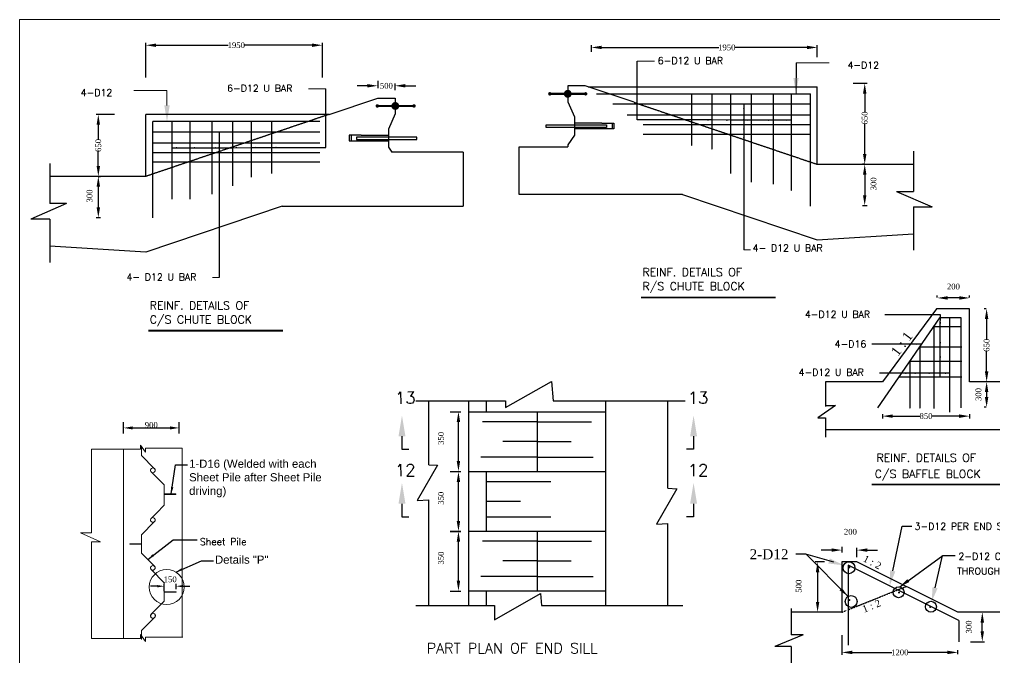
# Model space of a CAD drawing. Extents: x -545075 to 1728153, y -708141 to -305611.
# Drawn here: x 953920 to 996387, y -639705 to -611896 of the extents above; entities that cross this region are included whole.
import ezdxf

# ---------------------------------------------------------------- set-up
doc = ezdxf.new("R2010")
doc.units = 0
doc.header["$MEASUREMENT"] = 0
doc.linetypes.add('DASHED', pattern=[0.75, 0.5, -0.25])
doc.layers.get('0').update_dxf_attribs({"linetype": 'CONTINUOUS'})
doc.layers.get('DEFPOINTS').update_dxf_attribs({"linetype": 'CONTINUOUS'})
doc.layers.add('LINE', color=7, linetype='CONTINUOUS')
doc.layers.add('Other line', color=7, linetype='CONTINUOUS', lineweight=15)
doc.styles.add('BIG', font='ROMANT.SHX')
doc.styles.add('ROMANS', font='romans.shx', dxfattribs={"width": 0.8, "height": 100})
doc.styles.get("Standard").update_dxf_attribs({"font": 'times.ttf', "height": 250})
doc.styles.add('TIMES', font='arial.ttf', dxfattribs={"height": 350})
doc.dimstyles.new('3', dxfattribs={"dimtxt": 225, "dimasz": 350, "dimexe": 100, "dimexo": 25, "dimgap": 9, "dimtad": 0, "dimdec": 0, "dimzin": 0, "dimdsep": 46, "dimtxsty": 'Standard', "dimcen": 0, "dimclrt": 256, "dimadec": 0, "dimazin": 0, "dimtfac": 1, "dimtdec": 0, "dimtofl": 0, "dimtmove": 2, "dimatfit": 3, "dimfxl": 1, "dimtolj": 1, "dimtzin": 0, "dimarcsym": 0})
doc.dimstyles.new('ISO-25', dxfattribs={"dimtxt": 2.5, "dimasz": 2.5, "dimexe": 1.25, "dimexo": 0.625, "dimtad": 1, "dimtxsty": 'Standard', "dimcen": 2.5, "dimadec": 0, "dimazin": 0, "dimtfac": 1, "dimtmove": 0, "dimatfit": 3, "dimfxl": 1, "dimarcsym": 0})

# ---------------------------------------------------------------- blocks, each defined once
blk = doc.blocks.new('*D179')
at = {"layer": 'DEFPOINTS', "color": 0, "lineweight": -2}
for p in [(989739, -634858), (989739, -635023), (990397, -635360)]:
    blk.add_point(p, dxfattribs=at)
at = {"layer": 'LINE', "color": 0, "lineweight": -2}
for p, q in [((989739, -634883), (989739, -635123)), ((989289, -635023), (988839, -635023)), ((990397, -635335), (990397, -634923)), ((990847, -635023), (991297, -635023))]:
    blk.add_line(p, q, dxfattribs=at)
for points in [[(989289, -634948), (989289, -635098), (989739, -635023)], [(990847, -634948), (990847, -635098), (990397, -635023)]]:
    blk.add_solid(points, dxfattribs=at)
at = {"layer": 'LINE', "insert": (990112, -634225), "char_height": 250, "attachment_point": 5}
blk.add_mtext('\\A1;200', dxfattribs=at)
blk = doc.blocks.new('*D180')
at = {"layer": 'DEFPOINTS', "color": 0, "lineweight": -2}
for p in [(989739, -638702), (989739, -639483), (994785, -639578)]:
    blk.add_point(p, dxfattribs=at)
at = {"layer": 'LINE', "color": 0, "lineweight": -2}
for p, q in [((989739, -638727), (989739, -639583)), ((990189, -639483), (991912, -639483)), ((994335, -639483), (992612, -639483)), ((994785, -639553), (994785, -639383))]:
    blk.add_line(p, q, dxfattribs=at)
for points in [[(990189, -639408), (990189, -639558), (989739, -639483)], [(994335, -639408), (994335, -639558), (994785, -639483)]]:
    blk.add_solid(points, dxfattribs=at)
at = {"layer": 'LINE', "insert": (992262, -639483), "char_height": 250, "attachment_point": 5}
blk.add_mtext('\\A1;1200', dxfattribs=at)
blk = doc.blocks.new('*D181')
at = {"layer": 'DEFPOINTS', "color": 0, "lineweight": -2}
for p in [(995856, -637731), (996138, -637731), (995321, -639015)]:
    blk.add_point(p, dxfattribs=at)
at = {"layer": 'LINE', "color": 0, "lineweight": -2}
for p, q in [((996113, -637731), (995756, -637731)), ((995856, -638565), (995856, -638181)), ((995346, -639015), (995956, -639015))]:
    blk.add_line(p, q, dxfattribs=at)
for points in [[(995781, -638181), (995931, -638181), (995856, -637731)], [(995781, -638565), (995931, -638565), (995856, -639015)]]:
    blk.add_solid(points, dxfattribs=at)
at = {"layer": 'LINE', "insert": (995267, -638374), "char_height": 250, "attachment_point": 5, "rotation": 90}
blk.add_mtext('\\A1;300', dxfattribs=at)
blk = doc.blocks.new('*D183')
at = {"layer": 'DEFPOINTS', "color": 0, "lineweight": -2}
for p in [(989004, -635537), (988681, -637731), (988967, -637731)]:
    blk.add_point(p, dxfattribs=at)
at = {"layer": 'LINE', "color": 0, "lineweight": -2}
for p, q in [((988979, -635537), (988581, -635537)), ((988681, -635987), (988681, -637281)), ((988942, -637731), (988581, -637731))]:
    blk.add_line(p, q, dxfattribs=at)
for points in [[(988606, -635987), (988756, -635987), (988681, -635537)], [(988606, -637281), (988756, -637281), (988681, -637731)]]:
    blk.add_solid(points, dxfattribs=at)
at = {"layer": 'LINE', "insert": (987860, -636597), "char_height": 250, "attachment_point": 5, "rotation": 90}
blk.add_mtext('\\A1;500', dxfattribs=at)
blk = doc.blocks.new('*D185')
at = {"layer": 'DEFPOINTS', "color": 0, "lineweight": -2}
for p in [(996044, -627688), (996044, -628795), (996044, -628795)]:
    blk.add_point(p, dxfattribs=at)
at = {"layer": 'LINE', "color": 0, "lineweight": -2}
for p, q in [((996019, -627688), (995944, -627688)), ((996044, -628138), (996044, -628345)), ((996019, -628795), (995944, -628795))]:
    blk.add_line(p, q, dxfattribs=at)
for points in [[(995969, -628138), (996119, -628138), (996044, -627688)], [(995969, -628345), (996119, -628345), (996044, -628795)]]:
    blk.add_solid(points, dxfattribs=at)
at = {"layer": 'LINE', "insert": (995687, -628242), "char_height": 250, "attachment_point": 5, "rotation": 90}
blk.add_mtext('\\A1;300', dxfattribs=at)
blk = doc.blocks.new('*D186')
at = {"layer": 'DEFPOINTS', "color": 0, "lineweight": -2}
for p in [(991508, -629080), (995298, -629080), (995298, -629184)]:
    blk.add_point(p, dxfattribs=at)
at = {"layer": 'LINE', "color": 0, "lineweight": -2}
for p, q in [((991508, -629105), (991508, -629284)), ((991958, -629184), (993135, -629184)), ((994848, -629184), (993671, -629184)), ((995298, -629105), (995298, -629284))]:
    blk.add_line(p, q, dxfattribs=at)
for points in [[(991958, -629109), (991958, -629259), (991508, -629184)], [(994848, -629109), (994848, -629259), (995298, -629184)]]:
    blk.add_solid(points, dxfattribs=at)
at = {"layer": 'LINE', "insert": (993403, -629184), "char_height": 250, "attachment_point": 5}
blk.add_mtext('\\A1;850', dxfattribs=at)
blk = doc.blocks.new('*D187')
at = {"layer": 'DEFPOINTS', "color": 0, "lineweight": -2}
for p in [(996044, -624503), (996044, -624503), (996044, -627688)]:
    blk.add_point(p, dxfattribs=at)
at = {"layer": 'LINE', "color": 0, "lineweight": -2}
for p, q in [((996019, -624503), (995944, -624503)), ((996044, -624953), (996044, -625824)), ((996044, -627238), (996044, -626367)), ((996019, -627688), (995944, -627688))]:
    blk.add_line(p, q, dxfattribs=at)
for points in [[(995969, -624953), (996119, -624953), (996044, -624503)], [(995969, -627238), (996119, -627238), (996044, -627688)]]:
    blk.add_solid(points, dxfattribs=at)
at = {"layer": 'LINE', "insert": (996044, -626096), "char_height": 250, "attachment_point": 5, "rotation": 90}
blk.add_mtext('\\A1;650', dxfattribs=at)
blk = doc.blocks.new('*D188')
at = {"layer": 'DEFPOINTS', "color": 0, "lineweight": -2}
for p in [(993894, -624033), (993894, -624033), (995305, -624033)]:
    blk.add_point(p, dxfattribs=at)
at = {"layer": 'LINE', "color": 0, "lineweight": -2}
for p, q in [((993894, -624008), (993894, -623933)), ((994855, -624033), (994344, -624033)), ((995305, -624008), (995305, -623933))]:
    blk.add_line(p, q, dxfattribs=at)
for points in [[(994344, -623958), (994344, -624108), (993894, -624033)], [(994855, -623958), (994855, -624108), (995305, -624033)]]:
    blk.add_solid(points, dxfattribs=at)
at = {"layer": 'LINE', "insert": (994599, -623538), "char_height": 250, "attachment_point": 5}
blk.add_mtext('\\A1;200', dxfattribs=at)
blk = doc.blocks.new('*D146')
at = {"layer": 'DEFPOINTS', "color": 0, "lineweight": -2}
for p in [(972657, -631601), (973039, -631601), (972657, -634201)]:
    blk.add_point(p, dxfattribs=at)
at = {"layer": 'LINE', "color": 0, "lineweight": -2}
for p, q in [((972682, -631601), (973139, -631601)), ((973039, -633751), (973039, -632051)), ((972682, -634201), (973139, -634201))]:
    blk.add_line(p, q, dxfattribs=at)
for points in [[(972964, -632051), (973114, -632051), (973039, -631601)], [(972964, -633751), (973114, -633751), (973039, -634201)]]:
    blk.add_solid(points, dxfattribs=at)
at = {"layer": 'LINE', "insert": (972279, -632763), "char_height": 250, "attachment_point": 5, "rotation": 90}
blk.add_mtext('\\A1;350', dxfattribs=at)
blk = doc.blocks.new('*D147')
at = {"layer": 'DEFPOINTS', "color": 0, "lineweight": -2}
for p in [(972657, -634209), (973039, -634209), (972657, -636809)]:
    blk.add_point(p, dxfattribs=at)
at = {"layer": 'LINE', "color": 0, "lineweight": -2}
for p, q in [((972682, -634209), (973139, -634209)), ((973039, -636359), (973039, -634659)), ((972682, -636809), (973139, -636809))]:
    blk.add_line(p, q, dxfattribs=at)
for points in [[(972964, -634659), (973114, -634659), (973039, -634209)], [(972964, -636359), (973114, -636359), (973039, -636809)]]:
    blk.add_solid(points, dxfattribs=at)
at = {"layer": 'LINE', "insert": (972279, -635372), "char_height": 250, "attachment_point": 5, "rotation": 90}
blk.add_mtext('\\A1;350', dxfattribs=at)
blk = doc.blocks.new('*D148')
at = {"layer": 'DEFPOINTS', "color": 0, "lineweight": -2}
for p in [(972657, -628992), (973039, -628992), (972657, -631592)]:
    blk.add_point(p, dxfattribs=at)
at = {"layer": 'LINE', "color": 0, "lineweight": -2}
for p, q in [((972682, -628992), (973139, -628992)), ((973039, -631142), (973039, -629442)), ((972682, -631592), (973139, -631592))]:
    blk.add_line(p, q, dxfattribs=at)
for points in [[(972964, -629442), (973114, -629442), (973039, -628992)], [(972964, -631142), (973114, -631142), (973039, -631592)]]:
    blk.add_solid(points, dxfattribs=at)
at = {"layer": 'LINE', "insert": (972279, -630154), "char_height": 250, "attachment_point": 5, "rotation": 90}
blk.add_mtext('\\A1;350', dxfattribs=at)
blk = doc.blocks.new('*D129')
at = {"layer": 'DEFPOINTS', "color": 0, "lineweight": -2}
for p in [(960870, -629698), (958447, -630628), (960870, -630386)]:
    blk.add_point(p, dxfattribs=at)
at = {"layer": 'LINE', "color": 7, "lineweight": -2}
for p, q in [((958447, -629948), (958447, -629448)), ((958847, -629698), (960470, -629698)), ((960870, -629948), (960870, -629448))]:
    blk.add_line(p, q, dxfattribs=at)
for points in [[(958847, -629631), (958847, -629765), (958447, -629698)], [(960470, -629631), (960470, -629765), (960870, -629698)]]:
    blk.add_solid(points, dxfattribs=at)
at = {"layer": 'LINE', "color": 7, "lineweight": 13, "insert": (959658, -629570), "char_height": 250, "attachment_point": 5}
blk.add_mtext('900', dxfattribs=at)
blk = doc.blocks.new('*D130')
at = {"layer": 'DEFPOINTS', "color": 0, "lineweight": -2}
for p in [(960228, -636837), (960738, -636598), (960738, -636751)]:
    blk.add_point(p, dxfattribs=at)
at = {"layer": 'LINE', "color": 0, "lineweight": -2}
for p, q in [((960228, -636812), (960228, -636498)), ((960738, -636726), (960738, -636498)), ((959928, -636598), (959628, -636598)), ((961038, -636598), (961338, -636598))]:
    blk.add_line(p, q, dxfattribs=at)
for points in [[(959928, -636548), (959928, -636648), (960228, -636598)], [(961038, -636548), (961038, -636648), (960738, -636598)]]:
    blk.add_solid(points, dxfattribs=at)
at = {"layer": 'LINE', "lineweight": 13, "insert": (960483, -636298), "char_height": 250, "attachment_point": 5}
blk.add_mtext('\\A1;150', dxfattribs=at)
blk = doc.blocks.new('*D265')
at = {"layer": 'DEFPOINTS', "color": 0, "lineweight": -2}
for p in [(988666, -613115), (978830, -613330), (988666, -613559)]:
    blk.add_point(p, dxfattribs=at)
at = {"layer": 'LINE', "color": 0, "lineweight": -2}
for p, q in [((978830, -613305), (978830, -613015)), ((979280, -613115), (984375, -613115)), ((988216, -613115), (985075, -613115)), ((988666, -613534), (988666, -613015))]:
    blk.add_line(p, q, dxfattribs=at)
for points in [[(979280, -613040), (979280, -613190), (978830, -613115)], [(988216, -613040), (988216, -613190), (988666, -613115)]]:
    blk.add_solid(points, dxfattribs=at)
at = {"layer": 'LINE', "insert": (984725, -613115), "char_height": 250, "attachment_point": 5}
blk.add_mtext('\\A1;1950', dxfattribs=at)
blk = doc.blocks.new('*D266')
at = {"layer": 'DEFPOINTS', "color": 0, "lineweight": -2}
for p in [(990759, -618207), (990609, -620007), (990734, -620007)]:
    blk.add_point(p, dxfattribs=at)
at = {"layer": 'LINE', "color": 0, "lineweight": -2}
for p, q in [((990734, -618207), (990634, -618207)), ((990734, -618657), (990734, -619557)), ((990634, -620007), (990834, -620007))]:
    blk.add_line(p, q, dxfattribs=at)
for points in [[(990659, -618657), (990809, -618657), (990734, -618207)], [(990659, -619557), (990809, -619557), (990734, -620007)]]:
    blk.add_solid(points, dxfattribs=at)
at = {"layer": 'LINE', "insert": (991116, -619060), "char_height": 250, "attachment_point": 5, "rotation": 90}
blk.add_mtext('\\A1;300', dxfattribs=at)
blk = doc.blocks.new('*D267')
at = {"layer": 'DEFPOINTS', "color": 0, "lineweight": -2}
for p in [(990200, -614678), (990201, -618207), (990734, -618207)]:
    blk.add_point(p, dxfattribs=at)
at = {"layer": 'LINE', "color": 0, "lineweight": -2}
for p, q in [((990225, -614678), (990834, -614678)), ((990734, -615128), (990734, -615917)), ((990734, -617757), (990734, -616459)), ((990226, -618207), (990834, -618207))]:
    blk.add_line(p, q, dxfattribs=at)
for points in [[(990659, -615128), (990809, -615128), (990734, -614678)], [(990659, -617757), (990809, -617757), (990734, -618207)]]:
    blk.add_solid(points, dxfattribs=at)
at = {"layer": 'LINE', "insert": (990734, -616188), "char_height": 250, "attachment_point": 5, "rotation": 90}
blk.add_mtext('\\A1;650', dxfattribs=at)
blk = doc.blocks.new('*D523')
at = {"layer": 'DEFPOINTS', "color": 0, "lineweight": -2}
for p in [(959421, -613019), (959421, -614446), (967110, -614446)]:
    blk.add_point(p, dxfattribs=at)
at = {"layer": 'LINE', "color": 0, "lineweight": -2}
for p, q in [((959421, -614421), (959421, -612919)), ((959871, -613019), (963012, -613019)), ((966660, -613019), (963712, -613019)), ((967110, -614421), (967110, -612919))]:
    blk.add_line(p, q, dxfattribs=at)
for points in [[(959871, -612944), (959871, -613094), (959421, -613019)], [(966660, -612944), (966660, -613094), (967110, -613019)]]:
    blk.add_solid(points, dxfattribs=at)
at = {"layer": 'LINE', "insert": (963362, -613019), "char_height": 250, "attachment_point": 5}
blk.add_mtext('\\A1;1950', dxfattribs=at)
blk = doc.blocks.new('*D524')
at = {"layer": 'DEFPOINTS', "color": 0, "lineweight": -2}
for p in [(957327, -618737), (957353, -620537), (957477, -620537)]:
    blk.add_point(p, dxfattribs=at)
at = {"layer": 'LINE', "color": 0, "lineweight": -2}
for p, q in [((957352, -618737), (957453, -618737)), ((957353, -619187), (957353, -620087)), ((957452, -620537), (957253, -620537))]:
    blk.add_line(p, q, dxfattribs=at)
for points in [[(957278, -619187), (957428, -619187), (957353, -618737)], [(957278, -620087), (957428, -620087), (957353, -620537)]]:
    blk.add_solid(points, dxfattribs=at)
at = {"layer": 'LINE', "insert": (956970, -619589), "char_height": 250, "attachment_point": 5, "rotation": 90}
blk.add_mtext('\\A1;300', dxfattribs=at)
blk = doc.blocks.new('*D525')
at = {"layer": 'DEFPOINTS', "color": 0, "lineweight": -2}
for p in [(958080, -616037), (957353, -618737), (957886, -618737)]:
    blk.add_point(p, dxfattribs=at)
at = {"layer": 'LINE', "color": 0, "lineweight": -2}
for p, q in [((958055, -616037), (957253, -616037)), ((957353, -616487), (957353, -617115)), ((957353, -618287), (957353, -617658)), ((957861, -618737), (957253, -618737))]:
    blk.add_line(p, q, dxfattribs=at)
for points in [[(957278, -616487), (957428, -616487), (957353, -616037)], [(957278, -618287), (957428, -618287), (957353, -618737)]]:
    blk.add_solid(points, dxfattribs=at)
at = {"layer": 'LINE', "insert": (957353, -617387), "char_height": 250, "attachment_point": 5, "rotation": 90}
blk.add_mtext('\\A1;650', dxfattribs=at)
blk = doc.blocks.new('*D526')
at = {"layer": 'DEFPOINTS', "color": 0, "lineweight": -2}
for p in [(969523, -614549), (970277, -614786), (970277, -614995)]:
    blk.add_point(p, dxfattribs=at)
at = {"layer": 'LINE', "color": 0, "lineweight": -2}
for p, q in [((969073, -614786), (968623, -614786)), ((969523, -614574), (969523, -614886)), ((970277, -614970), (970277, -614686)), ((970727, -614786), (971177, -614786))]:
    blk.add_line(p, q, dxfattribs=at)
for points in [[(969073, -614711), (969073, -614861), (969523, -614786)], [(970727, -614711), (970727, -614861), (970277, -614786)]]:
    blk.add_solid(points, dxfattribs=at)
at = {"layer": 'LINE', "insert": (969900, -614786), "char_height": 250, "attachment_point": 5}
blk.add_mtext('\\A1;500', dxfattribs=at)

msp = doc.modelspace()

# ---------------------------------------------------------------- linework, layer by layer
at = {"lineweight": 13}
for p, q in [((980821.971, -613709.957), (981575.756, -613709.957)), ((987742.868, -613785.216), (989188.875, -613785.216)), ((987742.868, -615114.189), (987742.868, -614458.755)), ((967264.919, -614913.063), (966511.135, -614913.063)), ((960344.022, -614988.322), (958898.015, -614988.322)), ((960344.022, -615643.756), (960344.022, -614988.322)), ((985765.426, -621934.342), (985468.178, -621934.342)), ((962321.464, -623137.448), (962618.712, -623137.448))]:
    msp.add_line(p, q, dxfattribs=at)
for p, q in [((978695.327, -614833.466), (988666.009, -614833.466)), ((979046.095, -615133.466), (988366.009, -615133.466)), ((967400.881, -616036.572), (959420.881, -616036.572)), ((967004.14, -616336.572), (959720.881, -616336.572)), ((988666.009, -618207.005), (992852.777, -618207.005)), ((959420.881, -618736.572), (955234.113, -618736.572)), ((982795.207, -619520.644), (988666.009, -621507.005)), ((965354.632, -620028.912), (959420.881, -622036.572)), ((988666.009, -621507.005), (992852.777, -621242.614)), ((959420.881, -622036.572), (955234.113, -621772.181)), ((993860.033, -624502.719), (991508.266, -627688.322)), ((995304.69, -624502.719), (993860.033, -624502.719)), ((995304.69, -627688.322), (995304.69, -624502.719)), ((993994.42, -624905.111), (991290.245, -628828.432)), ((994935.126, -624905.111), (993994.42, -624905.111)), ((994935.126, -628828.432), (994935.126, -624905.111)), ((993741.488, -625272.075), (994935.126, -625272.075)), ((993131.389, -626157.229), (994968.723, -626157.229)), ((992700.749, -626782.018), (994968.723, -626782.018)), ((975091.858, -628814.322), (977094.961, -627670.822)), ((977094.961, -627670.822), (977165.398, -628515.241)), ((992222.191, -627476.328), (994968.723, -627476.328)), ((989022.113, -627688.322), (989022.113, -628761.366)), ((991508.266, -627688.322), (989022.113, -627688.322)), ((997522.069, -627688.322), (995304.69, -627688.322)), ((971181.041, -628515.241), (975091.858, -628515.241)), ((971753.356, -631300.228), (971753.356, -628515.241)), ((973470.3, -628515.241), (973470.3, -637441.699)), ((974250.3, -628515.241), (974250.3, -628991.699)), ((975091.858, -628515.241), (975091.858, -628814.322)), ((977165.398, -628515.241), (982913.495, -628515.241)), ((979450.3, -628515.241), (979450.3, -637441.699)), ((979450.3, -628515.241), (979450.3, -628991.699)), ((982153.356, -632330.16), (982153.356, -628515.241)), ((989458.87, -628727.834), (988686.146, -629264.356)), ((989022.113, -628727.834), (989458.87, -628727.834)), ((973470.3, -628991.699), (979450.3, -628991.699)), ((976460.3, -628991.699), (976460.3, -631591.699)), ((988686.146, -629264.356), (989022.113, -629264.356)), ((989022.113, -629264.356), (989022.113, -630102.673)), ((989022.113, -629767.346), (997522.069, -629767.346)), ((972122.732, -631317.8), (971245.442, -632864.43)), ((971753.356, -631300.228), (972122.732, -631317.8)), ((973470.3, -631591.699), (979450.3, -631591.699)), ((974250.3, -631591.699), (974250.3, -634191.699)), ((979450.3, -631591.699), (979450.3, -634191.699)), ((982153.356, -632330.16), (982546.994, -632348.886)), ((982546.994, -632348.886), (981669.705, -633895.517)), ((971245.442, -632864.43), (971753.356, -632830.602)), ((971753.356, -637441.699), (971753.356, -632830.602)), ((981669.705, -633895.517), (982153.356, -633863.305)), ((982153.356, -637441.699), (982153.356, -633863.305)), ((973470.3, -634191.699), (979450.3, -634191.699)), ((976460.3, -634191.699), (976460.3, -636791.699)), ((990397.145, -635537.367), (989739.02, -635537.367)), ((989739.02, -635537.367), (989739.02, -637731.117)), ((990006.328, -635676.99), (990006.328, -639161.096)), ((973470.3, -636791.699), (979450.3, -636791.699)), ((974250.3, -636791.699), (974250.3, -637441.699)), ((974614.93, -638057.616), (976618.032, -636914.115)), ((976618.032, -636914.115), (976662.041, -637441.699)), ((979450.3, -636791.699), (979450.3, -637441.699)), ((971181.041, -637441.699), (974614.93, -637441.699)), ((974614.93, -637441.699), (974614.93, -638057.616)), ((976662.041, -637441.699), (982818.109, -637441.699)), ((989739.02, -637731.117), (987537.568, -637731.117)), ((997490.752, -637731.117), (994784.645, -637731.117))]:
    msp.add_line(p, q)
at = {"linetype": 'DASHED'}
for p, q in [((980686.009, -615507.005), (988666.009, -618207.005)), ((967400.881, -616036.572), (959420.881, -618736.572)), ((990006.328, -637623.878), (992538.467, -636608.028)), ((989739.02, -637731.117), (989944.834, -637648.548))]:
    msp.add_line(p, q, dxfattribs=at)
at = {"color": 7, "linetype": 'ByBlock', "lineweight": 20}
msp.add_lwpolyline([(953919.576, -654682.06), (953919.576, -611896.246), (1014424.768, -611896.246), (1014424.768, -654682.06), (953919.576, -654682.06)], close=True, dxfattribs=at)
at = {"const_width": 43.875}
for points in [[(990083.98, -635780.67, -1), (990040.105, -635780.67, -1)], [(992249.752, -636872.277, -1), (992205.877, -636872.277, -1)], [(990090.94, -637203.081, -1), (990047.065, -637203.081, -1)], [(993608.106, -637501.985, -1), (993564.231, -637501.985, -1)]]:
    msp.add_lwpolyline(points, format="xyb", close=True, dxfattribs=at)
for centre in [(990047.609, -635793.326), (990144.634, -637262.449)]:
    msp.add_circle(centre, 258.625)
at = {"layer": 'LINE'}
for p, q in [((987742.868, -613785.216), (987742.868, -614440.65)), ((978564.012, -614789.036), (977810.348, -614789.036)), ((980686.009, -615507.005), (978564.012, -614789.036)), ((988666.009, -618207.005), (988666.009, -614833.466)), ((967400.881, -616036.572), (969522.878, -615318.603)), ((969522.878, -615318.603), (970276.542, -615318.603)), ((988366.009, -620038.059), (988366.009, -615133.466)), ((959420.881, -618736.572), (959420.881, -616036.572)), ((959720.881, -620536.572), (959720.881, -616336.572)), ((978091.996, -616411.989), (978091.996, -616662.649)), ((969994.894, -616941.556), (969994.894, -617192.216)), ((975685.361, -619520.644), (975685.361, -617444.963)), ((975685.361, -617444.963), (977810.348, -617444.963)), ((992852.777, -617641.324), (992852.777, -619388.351)), ((955234.113, -618170.891), (955234.113, -619917.918)), ((982795.207, -619520.644), (975685.361, -619520.644)), ((992124.109, -619388.351), (993678.6, -620067.751)), ((992124.109, -619388.351), (992852.777, -619388.351)), ((955962.782, -619917.918), (954408.29, -620597.318)), ((955962.782, -619917.918), (955234.113, -619917.918)), ((992852.777, -620067.751), (992852.777, -621957.005)), ((992852.777, -620067.751), (993678.6, -620067.751)), ((955234.113, -620597.318), (954408.29, -620597.318)), ((955234.113, -620597.318), (955234.113, -622486.572)), ((976460.3, -629431.591), (974085.691, -629431.591)), ((976460.3, -629431.591), (978834.909, -629431.591)), ((970578.892, -630063.11), (970578.892, -630625.563)), ((983280.509, -630063.11), (983280.509, -630625.564)), ((970578.892, -630625.563), (970882.344, -630625.563)), ((976460.3, -630291.699), (974965.56, -630291.699)), ((976460.3, -630291.699), (977955.04, -630291.699)), ((983280.509, -630625.564), (982977.057, -630625.564)), ((976460.3, -630973.732), (974019.828, -630973.732)), ((976460.3, -630973.732), (978900.772, -630973.732)), ((974250.3, -632031.591), (977068.104, -632031.591)), ((970578.892, -633005.989), (970578.892, -633568.442)), ((974250.3, -632891.699), (975745.04, -632891.699)), ((983280.509, -633005.989), (983280.509, -633568.442)), ((970578.892, -633568.442), (970882.344, -633568.442)), ((974250.3, -633573.732), (977068.104, -633573.732)), ((983280.509, -633568.442), (982977.057, -633568.442)), ((991956.577, -635928.914), (992364.435, -633982.18)), ((992364.435, -633982.18), (992790.509, -633982.18)), ((976460.3, -634631.591), (974085.691, -634631.591)), ((976460.3, -634631.591), (978834.909, -634631.591)), ((988164.561, -635198.334), (987738.487, -635198.334)), ((989395.975, -635555.488), (988164.561, -635198.334)), ((993799.123, -636662.28), (994129.6, -635259.142)), ((994129.6, -635259.142), (994677.409, -635259.142)), ((976460.3, -635491.699), (974965.56, -635491.699)), ((976460.3, -635491.699), (977955.04, -635491.699)), ((994830.443, -638089.047), (990006.328, -635676.99)), ((994784.645, -637731.117), (990397.145, -635537.367)), ((976460.3, -636173.732), (974019.828, -636173.732)), ((976460.3, -636173.732), (978900.772, -636173.732)), ((987537.568, -637568.875), (987537.568, -638718.889)), ((994830.443, -638089.047), (994830.443, -639015.307)), ((988053.712, -638718.889), (986817.257, -639230.006)), ((988053.712, -638718.889), (987537.568, -638718.889)), ((987537.568, -639230.006), (986817.257, -639230.006)), ((987537.568, -639230.006), (987537.568, -640594.578))]:
    msp.add_line(p, q, dxfattribs=at)
at = {"layer": 'LINE', "linetype": 'DASHED'}
for p, q in [((983184.784, -615116.093), (983184.784, -617405.673)), ((984073.218, -615116.093), (984073.218, -617564.135)), ((984895.03, -615133.466), (984895.03, -618611.672)), ((985790.473, -615133.466), (985790.473, -618983.658)), ((986751.318, -615116.093), (986751.318, -619066.752)), ((987528.172, -615116.093), (987528.172, -619366.321)), ((988344.959, -615592.136), (979769.559, -615592.136)), ((988344.959, -616063.603), (980380.416, -616063.603)), ((960558.718, -616319.199), (960558.718, -619726.946)), ((961335.572, -616319.199), (961335.572, -619726.946)), ((962296.417, -616319.199), (962296.417, -619513.225)), ((963191.861, -616319.199), (963191.861, -619141.239)), ((964013.672, -616319.199), (964013.672, -618767.241)), ((964902.107, -616319.199), (964902.107, -618608.779)), ((988344.959, -616492.396), (981082.75, -616492.396)), ((959741.931, -616795.242), (967004.14, -616795.242)), ((988344.959, -616902.979), (981082.75, -616902.979)), ((959741.931, -617266.709), (967004.14, -617266.709)), ((959741.931, -617695.502), (967004.14, -617695.502)), ((959741.931, -618106.085), (967004.14, -618106.085)), ((994427.738, -624905.111), (994427.738, -629013.783)), ((993741.488, -625255.43), (993741.488, -628844.936)), ((993131.389, -626157.229), (993131.389, -628844.936)), ((992700.749, -626782.018), (992700.749, -628844.936))]:
    msp.add_line(p, q, dxfattribs=at)
at = {"layer": 'LINE', "lineweight": 30}
for p, q in [((979287.851, -616411.989), (978091.996, -616411.989)), ((979287.851, -616411.989), (979801.741, -616411.989)), ((979727.113, -616411.989), (979727.113, -616662.649)), ((979801.741, -616411.989), (979801.741, -616662.649)), ((968799.039, -616941.556), (968285.149, -616941.556)), ((968285.149, -616941.556), (968285.149, -617192.216)), ((968359.777, -616941.556), (968359.777, -617192.216)), ((968799.039, -616941.556), (969994.894, -616941.556)), ((979287.851, -616662.649), (978091.996, -616662.649)), ((979801.741, -616662.649), (979287.851, -616662.649)), ((968285.149, -617192.216), (968799.039, -617192.216)), ((968799.039, -617192.216), (969994.894, -617192.216))]:
    msp.add_line(p, q, dxfattribs=at)
at = {"layer": 'LINE', "color": 0, "linetype": 'ByBlock', "lineweight": -2}
for p, q in [((973237.842, -617673.404), (970135.718, -617673.404)), ((973237.842, -617673.404), (973237.842, -620028.912)), ((965354.632, -620028.912), (973237.842, -620028.912))]:
    msp.add_line(p, q, dxfattribs=at)
at = {"layer": 'LINE', "lineweight": 13}
for p, q in [((957048.642, -630626.884), (959192.397, -630626.884)), ((959192.397, -630626.884), (959192.397, -630445.968)), ((959192.397, -630445.968), (959408.531, -630752.046)), ((959227.937, -630539.875), (959227.937, -630905.334)), ((959408.531, -630752.046), (959408.531, -630574.842)), ((959408.531, -630574.842), (961008.642, -630574.842)), ((959786.416, -631463.813), (959227.937, -630905.334)), ((959669.044, -631627.13), (960227.937, -632186.023)), ((960227.937, -632186.023), (960227.937, -633067.663)), ((960728.642, -632577.137), (960227.937, -632577.137)), ((960728.642, -632596.286), (960227.937, -632596.286)), ((959885.794, -633409.806), (960227.937, -633067.663)), ((959669.044, -633626.556), (959885.794, -633409.806)), ((959786.83, -633792.473), (959227.937, -634351.366)), ((959227.937, -634351.366), (959227.937, -635153.118)), ((958719.615, -634752.054), (958719.615, -634771.204)), ((959227.937, -634752.054), (958719.615, -634752.054)), ((959227.937, -634771.204), (958719.615, -634771.204)), ((959786.416, -635711.597), (959227.937, -635153.118)), ((959669.044, -635886.545), (960227.937, -636445.438)), ((960227.937, -636445.438), (960227.937, -637246.776)), ((960737.642, -636836.551), (960227.937, -636836.551)), ((960737.642, -636855.701), (960227.937, -636855.701)), ((959669.044, -637805.669), (960227.937, -637246.776)), ((959782.109, -637975.894), (959227.937, -638530.065)), ((959192.397, -638876.985), (959192.397, -638696.07)), ((959192.397, -638696.07), (959408.531, -639002.148)), ((959227.937, -638530.065), (959227.937, -638919.641)), ((957048.642, -638876.985), (959192.397, -638876.985)), ((959408.531, -639002.148), (959408.531, -638824.944)), ((959408.531, -638824.944), (961035.642, -638824.944))]:
    msp.add_line(p, q, dxfattribs=at)
at = {"layer": 'LINE', "lineweight": 13, "ltscale": 5}
for p, q in [((957048.642, -630626.884), (957048.642, -634264.662)), ((957048.642, -630626.884), (957048.642, -634264.662)), ((958446.524, -638876.985), (958446.524, -630626.884)), ((961008.642, -638824.944), (961008.642, -630574.842)), ((960728.642, -632596.286), (960728.642, -632577.137)), ((957048.642, -634264.662), (956575.642, -634264.662)), ((956575.642, -634264.662), (957446.642, -634659.662)), ((957048.642, -634659.662), (957048.642, -638876.985)), ((957446.642, -634659.662), (957048.642, -634659.662)), ((960737.642, -636836.551), (960737.642, -636855.701))]:
    msp.add_line(p, q, dxfattribs=at)
at = {"layer": 'LINE'}
for points in [[(977810.348, -614789.036), (977810.348, -615484.194), (978091.996, -616140.615), (978091.996, -616934.023), (977810.348, -617353.651), (977810.348, -617444.963)], [(970276.542, -615318.603), (970276.542, -616013.761), (969994.894, -616670.181), (969994.894, -617463.59), (970135.718, -617673.404)]]:
    msp.add_lwpolyline(points, dxfattribs=at)
for points, const_width in [([(977058.2, -615136.615, -1), (976983.2, -615136.615, -1)], 75), ([(977885.787, -615135.376, -1), (977714.787, -615135.376, -1)], 171), ([(978618.2, -615136.615, -1), (978543.2, -615136.615, -1)], 75), ([(969468.691, -615666.182, 1), (969543.691, -615666.182, 1)], 75), ([(970201.103, -615664.943, 1), (970372.103, -615664.943, 1)], 171), ([(971066.065, -615664.943, 1), (971141.065, -615664.943, 1)], 75), ([(992245.326, -636862.937, -1), (992216.076, -636862.937, -1)], 29.25), ([(993603.679, -637492.645, -1), (993574.429, -637492.645, -1)], 29.25)]:
    msp.add_lwpolyline(points, format="xyb", close=True, dxfattribs=dict(at, const_width=const_width))
for points, const_width in [([(978580.7, -615136.615), (977800.7, -615136.615), (977020.7, -615136.615)], 96), ([(969506.191, -615666.182), (970286.191, -615666.182), (971066.191, -615666.182)], 96), ([(986856.562, -624007.774), (980989.338, -624007.774)], 75), ([(965393.937, -625460.391), (959526.713, -625460.391)], 75), ([(996899.684, -632168.209), (991032.461, -632168.209)], 75)]:
    msp.add_lwpolyline(points, dxfattribs=dict(at, const_width=const_width))
for points in [[(976865.966, -616491.948), (979485.536, -616491.948), (979485.536, -616597.493), (976865.966, -616597.493)], [(971220.924, -617021.515), (968601.354, -617021.515), (968601.354, -617127.06), (971220.924, -617127.06)]]:
    msp.add_lwpolyline(points, close=True, dxfattribs=at)
for centre in [(992209.578, -636862.936), (993616.445, -637492.645)]:
    msp.add_circle(centre, 237.82, dxfattribs=at)
at = {"layer": 'LINE', "lineweight": 13}
for centre, start, end in [((959727.524, -631547.358), 160.1993986, 54.8188723), ((959727.937, -631543.586), 340.1993986, 234.8188723), ((959727.937, -633708.929), 305.1811277, 199.8006014), ((959727.937, -633710.1), 125.1811277, 19.8006014), ((959727.524, -635795.142), 160.1993986, 54.8188723), ((959727.937, -635803), 340.1993986, 234.8188723), ((959727.937, -637889.213), 125.1811277, 19.8006014), ((959739.136, -637880.068), 305.1811277, 199.8006014)]:
    msp.add_arc(centre, 102.216, start, end, dxfattribs=at)
at = {"layer": 'LINE'}
for points in [[(987859.535, -614440.65), (987626.202, -614440.65), (987742.868, -615140.65)], [(960227.355, -615643.756), (960460.689, -615643.756), (960344.022, -616343.756)], [(970730.559, -630063.11), (970427.226, -630063.11), (970578.892, -629153.11)], [(983128.842, -630063.11), (983432.175, -630063.11), (983280.509, -629153.11)], [(970730.559, -633005.989), (970427.226, -633005.989), (970578.892, -632095.989)], [(983128.842, -633005.989), (983432.175, -633005.989), (983280.509, -632095.989)], [(989213.209, -635389.188), (989149.838, -635607.684), (989837.01, -635688.551)], [(992067.91, -635952.239), (991845.244, -635905.588), (991816.625, -636596.91)], [(993909.844, -636688.358), (993688.403, -636636.202), (993653.53, -637257.734)]]:
    msp.add_solid(points, dxfattribs=at)
at = {"layer": 'Other line', "color": 0, "lineweight": 13}
msp.add_circle((960332.937, -636632.701), 761.329, dxfattribs=at)

# ---------------------------------------------------------------- texts
msp.add_text('1 : 1', height=422.2695, rotation=53.313546).set_placement((992175.16, -626611.085))
at = {"style": 'ROMANS'}
for s, p in [('13', (983031.636, -628642.702)), ('12', (983031.636, -631800.006))]:
    msp.add_text(s, height=520, rotation=0.3470492, dxfattribs=at).set_placement(p)
at = {"layer": 'LINE', "style": 'BIG'}
for s, height, p in [('6-D12 U BAR', 300, (981722.021, -613838.496)), ('4-D12 ', 300, (989984.637, -614036.223)), ('6-D12 U BAR', 300, (962964.869, -615041.602)), ('4-D12 ', 300, (956587.967, -615239.329)), ('4- D12 U BAR', 300, (985854.01, -622009.271)), ('4- D12 U BAR', 300, (958578.327, -623265.714)), ('REINF. DETAILS OF', 350, (981054.95, -623083.37)), ('R/S CHUTE BLOCK', 350, (981054.95, -623697.369)), ('REINF. DETAILS OF', 350, (959592.324, -624535.988)), ('4-D12 U BAR', 300, (988128.654, -624898.682)), ('C/S CHUTE BLOCK', 350, (959592.324, -625149.986)), ('4-D16', 300, (989425.53, -626192.785)), ('4-D12 U BAR', 300, (987856.341, -627423.207)), ('REINF. DETAILS OF ', 350, (991247.295, -631172.168)), (' C/S BAFFLE BLOCK', 350, (990929.818, -631879.863)), ('3-D12 PER END SILL', 300, (992907.021, -634133.183)), ('2-D12 CONTINUOUS ', 300, (994818.315, -635448.113)), ('THROUGH END SILL', 300, (994757.447, -636090.404)), ('PART PLAN OF END SILL', 455, (971657.24, -639528.458))]:
    msp.add_text(s, height=height, dxfattribs=at).set_placement(p)
at = {"layer": 'LINE', "style": 'ROMANS'}
for s, p in [('13', (970279.055, -628642.702)), ('12', (970279.055, -631800.006))]:
    msp.add_text(s, height=520, rotation=0.3470492, dxfattribs=at).set_placement(p)
at = {"layer": 'LINE', "lineweight": 13, "style": 'BIG'}
msp.add_text('Sheet Pile', height=300, dxfattribs=at).set_placement((961775.179, -634807.859))
at = {"layer": 'LINE'}
msp.add_text('2-D12 ', height=438.75, dxfattribs=at).set_placement((985719.644, -635422.38))
for rotation, p in [(332.4172724, (990628.846, -635495.726)), (21.7678103, (990702.491, -637755.966))]:
    msp.add_text('1 : 2', height=307.125, rotation=rotation, dxfattribs=at).set_placement(p)
at = {"layer": 'Other line', "color": 0, "lineweight": 13, "char_height": 354.06, "width": 8967.24305, "attachment_point": 1, "style": 'TIMES'}
for s, insert in [('1-D16 (Welded with each \\PSheet Pile after Sheet Pile \\Pdriving)', (961306.317, -631081.27)), ('Details "P"', (962434.317, -635263.27))]:
    msp.add_mtext(s, dxfattribs=dict(at, insert=insert))

# ---------------------------------------------------------------- dimensions: what is measured, and where the dimension line sits
at = {"layer": 'LINE'}
for base, p1, p2, text, picture, middle in [((959420.881, -613018.915), (967109.842, -614446.367), (959420.881, -614446.367), '1950', '*D523', (963361.851, -613018.915)), ((989739.02, -635022.692), (990397.145, -635360.096), (989739.02, -634858.274), '200', '*D179', (990112.329, -634225.411))]:
    dim = msp.add_linear_dim(base=base, p1=p1, p2=p2, text=text, dimstyle='3', override={"dimtxt": 400, "dimasz": 450, "dimclrd": 0, "dimclre": 0}, dxfattribs=at)
    dim.commit()
    dim.dimension.update_dxf_attribs({"geometry": picture, "text_midpoint": middle, "dimtype": 160})
for base, p1, p2, angle, text, picture, middle in [((988666.009, -613115.37), (978830, -613330), (988666.009, -613558.847), 180, '1950', '*D265', (984725.039, -613115.37)), ((990733.777, -618207.005), (990199.842, -614678), (990200.744, -618207.005), 270, '650', '*D267', (990733.777, -616188)), ((957353.113, -618736.572), (958079.976, -616036.572), (957886.147, -618736.572), 270, '650', '*D525', (957353.113, -617386.572)), ((990733.777, -620007.005), (990759.393, -618207.005), (990609.393, -620007.005), 270, '300', '*D266', (991116.473, -619059.518)), ((957353.113, -620536.572), (957327.497, -618736.572), (957477.497, -620536.572), 270, '300', '*D524', (956970.417, -619589.085)), ((996043.816, -628794.899), (996043.816, -627688.322), (996043.816, -628794.899), 90, '300', '*D185', (995686.759, -628241.61)), ((973038.666, -628991.699), (972657.123, -631591.699), (972657.123, -628991.699), 90, '350', '*D148', (972279.443, -630154.128)), ((973038.666, -631600.509), (972657.123, -634200.509), (972657.123, -631600.509), 90, '350', '*D146', (972279.443, -632762.938)), ((973038.666, -634209.318), (972657.123, -636809.318), (972657.123, -634209.318), 90, '350', '*D147', (972279.443, -635371.748)), ((988681.078, -637731.117), (989003.555, -635537.367), (988966.993, -637731.117), 270, '500', '*D183', (987860.222, -636596.91)), ((995855.838, -637731.117), (995321.072, -639015.307), (996137.699, -637731.117), 270, '300', '*D181', (995267.069, -638373.886))]:
    dim = msp.add_linear_dim(base=base, p1=p1, p2=p2, angle=angle, text=text, dimstyle='3', override={"dimtxt": 400, "dimasz": 450, "dimclrd": 0, "dimclre": 0}, dxfattribs=at)
    dim.commit()
    dim.dimension.update_dxf_attribs({"geometry": picture, "text_midpoint": middle, "dimtype": 160})
for base, p1, p2, text, picture, middle in [((970276.542, -614786.028), (969522.878, -614549), (970276.542, -614994.916), '500', '*D526', (969899.71, -614786.028)), ((993893.63, -624033.262), (995304.69, -624033.262), (993893.63, -624033.262), '200', '*D188', (994599.16, -623538.273)), ((995298.028, -629183.879), (991508.266, -629079.777), (995298.028, -629079.777), '850', '*D186', (993403.147, -629183.879)), ((989739.02, -639483.135), (994784.645, -639578.343), (989739.02, -638702.334), '1200', '*D180', (992261.833, -639483.135))]:
    dim = msp.add_linear_dim(base=base, p1=p1, p2=p2, text=text, dimstyle='3', override={"dimtxt": 400, "dimasz": 450, "dimclrd": 0, "dimclre": 0}, dxfattribs=at)
    dim.commit()
    dim.dimension.update_dxf_attribs({"geometry": picture, "text_midpoint": middle})
dim = msp.add_linear_dim(base=(996043.816, -624502.719), p1=(996043.816, -627688.322), p2=(996043.816, -624502.719), angle=90, text='650', dimstyle='3', override={"dimtxt": 400, "dimasz": 450, "dimclrd": 0, "dimclre": 0}, dxfattribs=at)
dim.commit()
dim.dimension.update_dxf_attribs({"geometry": '*D187', "text_midpoint": (996043.816, -626095.52)})
at = {"layer": 'LINE', "color": 0, "lineweight": 13}
dim = msp.add_linear_dim(base=(960869.916, -629697.894), p1=(958446.524, -630627.894), p2=(960869.916, -630385.894), text='900', dimstyle='ISO-25', override={"dimtxt": 500, "dimasz": 400, "dimexe": 250, "dimexo": 100, "dimclrd": 7, "dimclre": 7, "dimclrt": 7, "dimtmove": 2, "dimfxl": 250, "dimfxlon": 1}, dxfattribs=at)
dim.commit()
dim.dimension.update_dxf_attribs({"geometry": '*D129', "text_midpoint": (959658.22, -629569.746)})
at = {"layer": 'LINE', "lineweight": 13}
dim = msp.add_linear_dim(base=(960737.642, -636597.662), p1=(960227.937, -636836.551), p2=(960737.642, -636750.662), text='150', dimstyle='3', override={"dimtxt": 300, "dimasz": 300, "dimclrd": 0, "dimclre": 0}, dxfattribs=at)
dim.commit()
dim.dimension.update_dxf_attribs({"geometry": '*D130', "text_midpoint": (960482.79, -636297.662)})

# ---------------------------------------------------------------- leaders
at = {"lineweight": 13}
for points in [[(983184.765, -616271.773), (980821.971, -616265.768), (980821.971, -613709.957)], [(964902.125, -617474.879), (967264.919, -617468.874), (967264.919, -614913.063)], [(985468.178, -615592.136), (985468.178, -616438.531)], [(985468.178, -616063.603), (985468.178, -616909.998)], [(984073.218, -616276.658), (983184.765, -616271.773)], [(984895.03, -616284.303), (984073.218, -616276.658)], [(987503.746, -616284.303), (984883.206, -616284.303)], [(985802.297, -616284.303), (984895.03, -616284.303)], [(985468.178, -616478.508), (985468.178, -617935.32)], [(986726.892, -616284.303), (985790.473, -616284.303)], [(962618.712, -616795.242), (962618.712, -617641.637)], [(985468.178, -616868.907), (985468.178, -621934.342)], [(960583.145, -617487.409), (963203.684, -617487.409)], [(961359.999, -617487.409), (962296.417, -617487.409)], [(962284.593, -617487.409), (963191.861, -617487.409)], [(962618.712, -617266.709), (962618.712, -618113.104)], [(963191.861, -617487.409), (964013.672, -617479.764)], [(964013.672, -617479.764), (964902.125, -617474.879)], [(962618.712, -617681.614), (962618.712, -619138.426)], [(962618.712, -618072.013), (962618.712, -623137.448)], [(994024.738, -625278.933), (994038.51, -624769.292), (991617.707, -624767.067)], [(994024.738, -626157.229), (994024.738, -625281.067)], [(993188.099, -626045.221), (991037.913, -626045.221)], [(994024.738, -626782.018), (994024.738, -626157.229)], [(994024.738, -627476.328), (994024.738, -626615.277)], [(992700.749, -627315.992), (991384.759, -627315.992)], [(993108.111, -627315.992), (992454.498, -627315.992)], [(993718.21, -627315.992), (993064.597, -627315.992)], [(994429.78, -627316.201), (993249.488, -627316.201)]]:
    msp.add_leader(points, dimstyle='3', override={"dimasz": 200, "dimclrd": 256}, dxfattribs=at)
at = {"layer": 'LINE', "lineweight": 13}
for points in [[(960526.642, -632577.137), (960716.642, -631310.708), (961244.144, -631310.708)], [(959507.177, -635432.358), (960609.642, -634570.708), (961664.645, -634570.708)], [(960723.989, -635979.478), (961844.642, -635492.708), (962372.144, -635492.708)]]:
    msp.add_leader(points, dimstyle='3', override={"dimtxt": 300, "dimasz": 300, "dimclrd": 0, "dimclre": 0}, dxfattribs=at)
at = {"layer": 'LINE'}
for points in [[(990006.328, -637043.912), (988195.744, -635212.98)], [(992270.804, -636617.715), (994138.54, -635261.419)]]:
    msp.add_leader(points, dimstyle='3', override={"dimtxt": 400, "dimasz": 450, "dimclrd": 0, "dimclre": 0}, dxfattribs=at)

doc.saveas('drawing.dxf')
